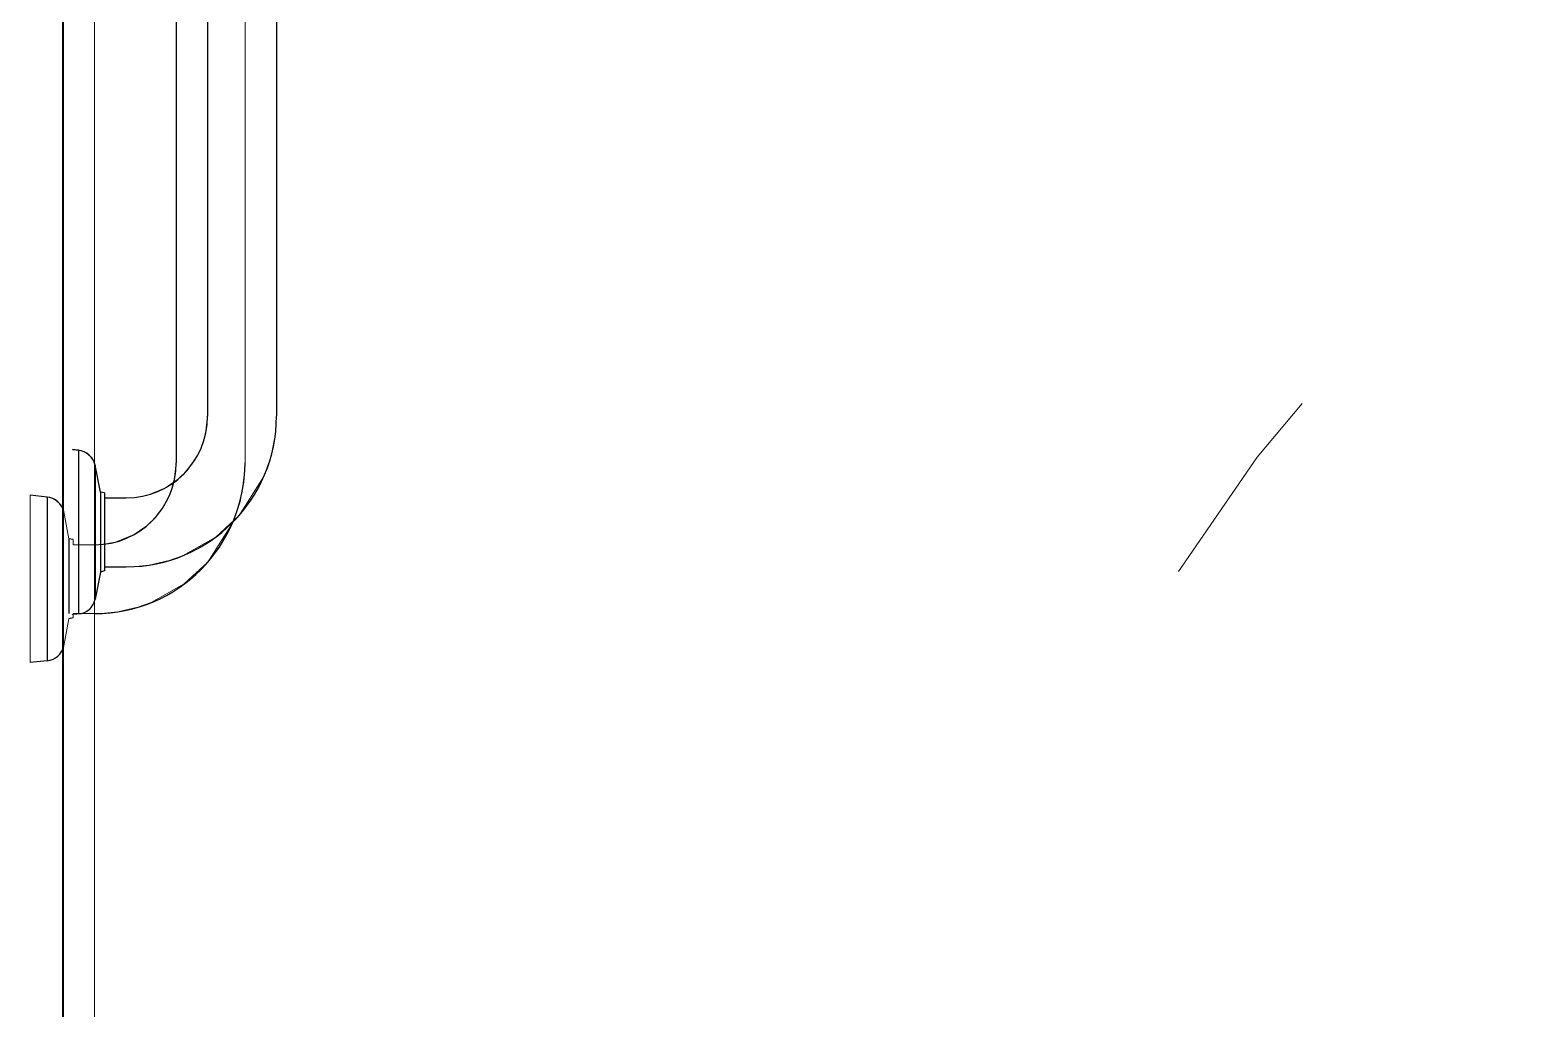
# Model space of a CAD drawing. Extents: x -14.2 to 52.3, y 3.7 to 90.9.
# Drawn here: x 28.876 to 29.598, y 25.633 to 26.102 of the extents above; entities that cross this region are included whole.
import ezdxf

# ---------------------------------------------------------------- set-up
doc = ezdxf.new("R2010")
doc.units = 0
doc.linetypes.add('limpo_PINI-PSG-PE-0102-LAZ-R00$0$IMPORT-IMPORT-DASHDOT', pattern=[1, 0.5, -0.25, 0, -0.25])
doc.layers.add('limpo_PINI-PSG-PE-0102-LAZ-R00$0$0-16', color=7, linetype='limpo_PINI-PSG-PE-0102-LAZ-R00$0$IMPORT-IMPORT-DASHDOT', lineweight=5, true_color=0x999999)
doc.layers.add('limpo_PINI-PSG-PE-0102-LAZ-R00$0$0-19', color=7, linetype='Continuous', lineweight=25, true_color=0x999999)
for name, color, linetype, lineweight in [('limpo_PINI-PSG-PE-0102-LAZ-R00$0$0-20', 7, 'Continuous', 5), ('limpo_PINI-PSG-PE-0102-LAZ-R00$0$A-WALL', 1, 'Continuous', 5), ('limpo_PINI-PSG-PE-0102-LAZ-R00$0$A-WALL-FNSH', 1, 'Continuous', 40), ('limpo_PINI-PSG-PE-0102-LAZ-R00$0$LAYOUT_AMB_LAZ_dwg', 8, 'Continuous', 5)]:
    doc.layers.add(name, color=color, linetype=linetype, lineweight=lineweight)
doc.layers.add('limpo_PINI-PSG-PE-0102-LAZ-R00$0$XR_ARQT', color=7, linetype='Continuous')
doc.layers.add('XR_ARQT', color=7, linetype='Continuous')

# ---------------------------------------------------------------- blocks, each defined once
blk = doc.blocks.new('limpo_PINI-PSG-PE-0102-LAZ-R00$0$LAZ GERAL - PNE_dwg-25011385-009 - PRE - PAV_ LAZER - GERAL')
at = {"layer": 'limpo_PINI-PSG-PE-0102-LAZ-R00$0$0-16'}
blk.add_ellipse((8.43431, 0.61324), major_axis=(0.72994, 0.17232), ratio=1, dxfattribs=at)
at = {"layer": 'limpo_PINI-PSG-PE-0102-LAZ-R00$0$0-19'}
for points in [[(7.33423, 1.77556), (7.33423, 1.77556), (7.33423, 1.08655), (7.33423, 1.08655)], [(7.36723, 1.77556), (7.36723, 1.77556), (7.36723, 1.08655), (7.36723, 1.08655)], [(7.29531, 1.01434), (7.33507, 1.01434), (7.36723, 1.04678), (7.36723, 1.08655)], [(7.29531, 1.04734), (7.31674, 1.04734), (7.33423, 1.06483), (7.33423, 1.08655)], [(7.27246, 1.07019), (7.27246, 1.07019), (7.27124, 1.07031), (7.26975, 1.07047)], [(7.28036, 1.06314), (7.27951, 1.0668), (7.27641, 1.06991), (7.27218, 1.07019)], [(7.27246, 1.07019), (7.27246, 1.07019), (7.27246, 0.99657), (7.27246, 0.99657)], [(7.28036, 1.06314), (7.28036, 1.06314), (7.28036, 1.00278), (7.28036, 1.00278)], [(7.2829, 1.05016), (7.2829, 1.05016), (7.28036, 1.06314), (7.28036, 1.06314)], [(7.2829, 1.05016), (7.2829, 1.05016), (7.2829, 1.01434), (7.2829, 1.01434)], [(7.28487, 1.04988), (7.28487, 1.04988), (7.2829, 1.05016), (7.2829, 1.05016)], [(7.28487, 1.04988), (7.28487, 1.04988), (7.28487, 1.01462), (7.28487, 1.01462)], [(7.28487, 1.04734), (7.28487, 1.04734), (7.29531, 1.04734), (7.29531, 1.04734)], [(7.2829, 1.0118), (7.2829, 1.0118), (7.28036, 0.99883), (7.28036, 0.99883)], [(7.2829, 1.01434), (7.2829, 1.01434), (7.2829, 1.0118), (7.2829, 1.0118)], [(7.28487, 1.01237), (7.28487, 1.01237), (7.2829, 1.0118), (7.2829, 1.0118)], [(7.28487, 1.01462), (7.28487, 1.01462), (7.28487, 1.01237), (7.28487, 1.01237)], [(7.28488, 1.01434), (7.28488, 1.01434), (7.29531, 1.01434), (7.29531, 1.01434)], [(7.27246, 0.99178), (7.27641, 0.99206), (7.27951, 0.99488), (7.28036, 0.99883)], [(7.27246, 0.99657), (7.27246, 0.99657), (7.27246, 0.99178), (7.27246, 0.99178)], [(7.28036, 1.00278), (7.28036, 1.00278), (7.28036, 0.99883), (7.28036, 0.99883)], [(7.27246, 0.99178), (7.27246, 0.99178), (7.27124, 0.99165), (7.26975, 0.9915)]]:
    blk.add_open_spline(points, degree=3, dxfattribs=at)
at = {"layer": 'limpo_PINI-PSG-PE-0102-LAZ-R00$0$0-20', "flags": 128}
for points in [[(7.2693, 0.99145), (7.27246, 0.99178), (7.27363, 0.99194), (7.27493, 0.99232), (7.27597, 0.9928), (7.2776, 0.99396), (7.27838, 0.99476), (7.27943, 0.9963), (7.28036, 0.99883), (7.2829, 1.0118), (7.28487, 1.01237), (7.28487, 1.01434), (7.29531, 1.01434), (7.29991, 1.01449), (7.30623, 1.01517), (7.31589, 1.01735), (7.3223, 1.01961), (7.33812, 1.02854), (7.34942, 1.03901), (7.36125, 1.0577), (7.36467, 1.06743), (7.36664, 1.07729), (7.36723, 1.08655), (7.36723, 1.77556)], [(7.33423, 1.77556), (7.33423, 1.08655), (7.33332, 1.07807), (7.3314, 1.07183), (7.32832, 1.06577), (7.32445, 1.06056), (7.32025, 1.05645), (7.31415, 1.05224), (7.3051, 1.0486), (7.29863, 1.04748), (7.29531, 1.04734), (7.28487, 1.04734), (7.28487, 1.04988), (7.2829, 1.05016), (7.28036, 1.06314), (7.27974, 1.06494), (7.27878, 1.06655), (7.27678, 1.06854), (7.27512, 1.06948), (7.27324, 1.07005), (7.27246, 1.07016), (7.2693, 1.0705)]]:
    blk.add_lwpolyline(points, dxfattribs=at)
blk = doc.blocks.new('limpo_PINI-PSG-PE-0102-LAZ-R00$0$LAYOUT_AMB_LAZ_dwg-2867451-5PPE_008_LAZER__P_A_0_09_')
at = {"color": 9, "lineweight": 5, "flags": 128}
blk.add_lwpolyline([(37479.28, 20115.12), (37478.36, 20106.64), (37476.45, 20100.41), (37473.37, 20094.34), (37469.5, 20089.14), (37465.3, 20085.03), (37459.2, 20080.81), (37450.15, 20077.17), (37443.68, 20076.06), (37440.35, 20075.92), (37429.92, 20075.92), (37429.92, 20078.46), (37427.94, 20078.74), (37425.4, 20091.71), (37424.78, 20093.52), (37423.83, 20095.13), (37421.83, 20097.11), (37420.16, 20098.06), (37418.29, 20098.63), (37417.51, 20098.74), (37409.33, 20099.61), (37409.33, 20019.51), (37417.51, 20020.35), (37418.68, 20020.52), (37419.97, 20020.89), (37421.02, 20021.37), (37422.65, 20022.53), (37423.43, 20023.34), (37424.48, 20024.88), (37425.4, 20027.41), (37427.94, 20040.38), (37429.92, 20040.94), (37429.92, 20042.92), (37440.35, 20042.92), (37444.96, 20043.06), (37451.28, 20043.75), (37460.94, 20045.92), (37467.35, 20048.18), (37483.17, 20057.12), (37494.47, 20067.59), (37506.3, 20086.28), (37509.72, 20096.01), (37511.69, 20105.87), (37512.28, 20115.12), (37512.28, 20804.14)], dxfattribs=at)
at = {"color": 71, "lineweight": 25}
for points in [[(37479.28, 20804.14), (37479.28, 20804.14), (37479.28, 20115.12), (37479.28, 20115.12)], [(37440.35, 20042.92), (37480.12, 20042.92), (37512.28, 20075.35), (37512.28, 20115.12)], [(37440.35, 20075.92), (37461.79, 20075.92), (37479.28, 20093.41), (37479.28, 20115.12)], [(37417.51, 20098.76), (37417.51, 20098.76), (37409.33, 20099.61), (37409.33, 20099.61)], [(37425.4, 20091.71), (37424.56, 20095.38), (37421.46, 20098.48), (37417.23, 20098.76)], [(37417.51, 20098.76), (37417.51, 20098.76), (37417.51, 20025.15), (37417.51, 20025.15)], [(37427.94, 20078.74), (37427.94, 20078.74), (37427.94, 20042.92), (37427.94, 20042.92)], [(37429.92, 20078.46), (37429.92, 20078.46), (37427.94, 20078.74), (37427.94, 20078.74)], [(37429.92, 20040.94), (37429.92, 20040.94), (37427.94, 20040.38), (37427.94, 20040.38)], [(37417.51, 20020.35), (37421.46, 20020.64), (37424.56, 20023.46), (37425.4, 20027.41)], [(37417.51, 20025.15), (37417.51, 20025.15), (37417.51, 20020.35), (37417.51, 20020.35)], [(37417.51, 20020.35), (37417.51, 20020.35), (37409.33, 20019.51), (37409.33, 20019.51)]]:
    blk.add_open_spline(points, degree=3, dxfattribs=at)
blk = doc.blocks.new('limpo_PINI-PSG-PE-0102-LAZ-R00$0$A$C745163c0')
at = {"layer": 'limpo_PINI-PSG-PE-0102-LAZ-R00$0$A-WALL', "color": 170, "lineweight": 40}
blk.add_line((14810, -600.13), (14810, 5539.28), dxfattribs=at)
at = {"layer": 'limpo_PINI-PSG-PE-0102-LAZ-R00$0$A-WALL-FNSH', "lineweight": 5}
blk.add_line((14825, -585.13), (14825, 5521.24), dxfattribs=at)
at = {"layer": 'limpo_PINI-PSG-PE-0102-LAZ-R00$0$LAYOUT_AMB_LAZ_dwg', "color": 9}
blk.add_blockref('limpo_PINI-PSG-PE-0102-LAZ-R00$0$LAYOUT_AMB_LAZ_dwg-2867451-5PPE_008_LAZER__P_A_0_09_', (-22615.15, -15829.56), dxfattribs=at)
blk = doc.blocks.new('limpo_PINI-PSG-PE-0102-LAZ-R00')
at = {"layer": 'limpo_PINI-PSG-PE-0102-LAZ-R00$0$XR_ARQT', "xscale": 0.001000000000038553, "yscale": 0.001000000000038553, "zscale": 0.001000000000038553}
blk.add_blockref('limpo_PINI-PSG-PE-0102-LAZ-R00$0$A$C745163c0', (14.12396, 21.59203), dxfattribs=at)
at = {"layer": 'limpo_PINI-PSG-PE-0102-LAZ-R00$0$XR_ARQT'}
blk.add_blockref('limpo_PINI-PSG-PE-0102-LAZ-R00$0$LAZ GERAL - PNE_dwg-25011385-009 - PRE - PAV_ LAZER - GERAL', (21.66891, 24.81343), dxfattribs=at)

msp = doc.modelspace()

# ---------------------------------------------------------------- block references
at = {"layer": 'XR_ARQT'}
msp.add_blockref('limpo_PINI-PSG-PE-0102-LAZ-R00', (-0.04177, 0.01702), dxfattribs=at)

doc.saveas('drawing.dxf')
